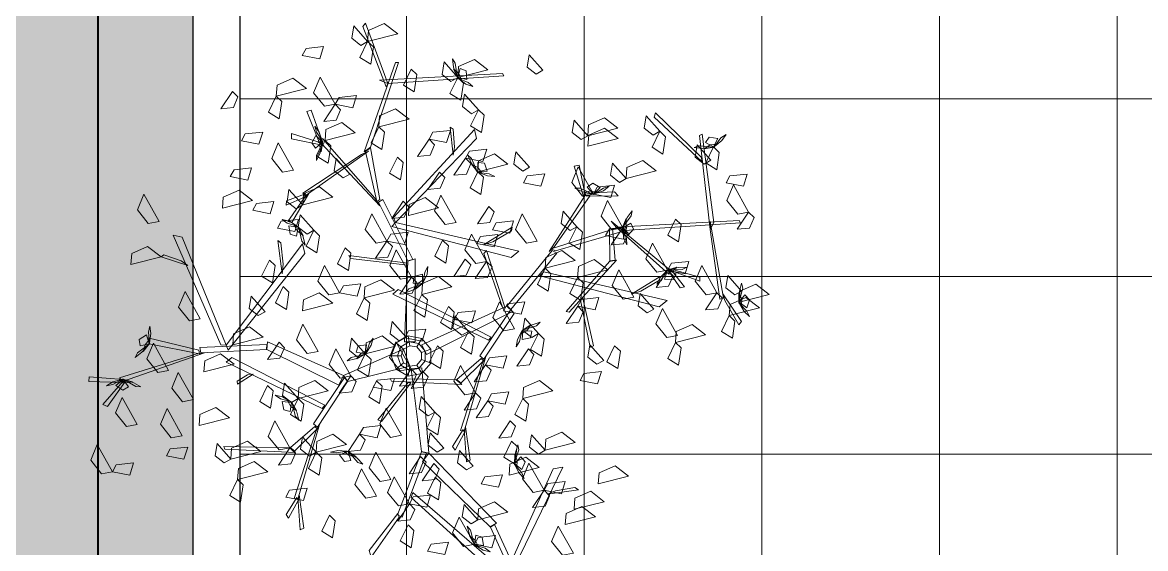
# Model space of a CAD drawing. Header units: inches. Extents: x 20.7 to 35, y 8 to 22.
# Drawn here: x 25.46 to 27.83, y 9.647 to 10.758 of the extents above; entities that cross this region are included whole.
import ezdxf

# ---------------------------------------------------------------- set-up
doc = ezdxf.new("R2010")
doc.units = ezdxf.units.IN
doc.header["$MEASUREMENT"] = 0
doc.layers.add('6', color=251, linetype='Continuous')
doc.layers.add('HATCH A1 1 50', color=9, linetype='Continuous', lineweight=0)
doc.layers.add('WALL 1 50', color=250, linetype='Continuous', lineweight=40)
doc.layers.add('TREE 1AB 1 50', color=9, linetype='Continuous', lineweight=5, transparency=0.6)

msp = doc.modelspace()

# ---------------------------------------------------------------- hatches: boundary and pattern name
at = {"layer": 'HATCH A1 1 50'}
h = msp.add_hatch(dxfattribs=at)
h.set_pattern_fill('ANSI37', color=256, scale=3, angle=45, style=0)
h.set_pattern_definition([(90, (-176.9799, -4.40344), (-0.375, 6e-17), []), (180, (-176.9799, -4.40344), (-6e-17, -0.375), [])])
h.paths.add_polyline_path([(29.4196, 12.7596), (28.7196, 12.7596), (26.6196, 12.7596), (25.9196, 12.7596), (25.9196, 8.8726), (29.7196, 8.8726), (30.0196, 8.8726), (34.5696, 8.8726), (34.5696, 10.7596), (33.1068, 10.7596), (33.1068, 10.7096), (31.6038, 10.7096), (31.6038, 10.7596), (29.7196, 10.7596), (29.4196, 10.7596)])
at = {"layer": 'TREE 1AB 1 50'}
h = msp.add_hatch(dxfattribs=at)
h.set_pattern_fill('AR-SAND', color=256, scale=0.06, angle=45, style=0)
h.set_pattern_definition([(82.5, (-176.97992, -4.40344), (-0.08442079, 0.079075627), [0, -0.0912, 0, -0.102, 0, -0.0975]), (52.5, (-176.97992, -4.40344), (-0.04464825, 0.19481878), [0, -0.0492, 0, -0.0822, 0, -0.0315]), (12.5, (-177.0321, -4.45562), (0.131881756, 0.132361943), [0, -0.03, 0, -0.108, 0, -0.141]), (2.5, (-177.0321, -4.45562), (0.09030253, 0.16477577), [0, -0.015, 0, -0.0708, 0, -0.081])])
h.paths.add_polyline_path([(26.5196, 13.0596), (25.6196, 13.0596), (25.6196, 8.8726), (25.6196, 8.8226), (25.8196, 8.8226), (25.8196, 12.8596), (26.5196, 12.8596)])
h.paths.add_polyline_path([(29.7196, 13.0596), (28.8196, 13.0577), (28.8196, 12.8596), (29.5196, 12.8596), (29.5196, 11.0096), (29.7196, 11.0096)])
at = {"layer": 'WALL 1 50'}
h = msp.add_hatch(color=256, dxfattribs=at)
h.dxf.hatch_style = 1
h.paths.add_polyline_path([(25.4196, 21.9096), (20.7696, 21.9096), (20.7696, 19.5378), (21.0696, 19.5378), (21.0696, 21.6096), (24.8349, 21.6096), (24.8349, 20.2596), (24.9849, 20.2596), (24.9849, 21.6096), (25.4196, 21.6096)])
h.paths.add_polyline_path([(28.5696, 21.9096), (26.7696, 21.9096), (26.7696, 21.6096), (27.5946, 21.6096), (27.5946, 18.7589), (27.4559, 18.7589), (27.4559, 18.6089), (27.8833, 18.6089), (27.8833, 18.7589), (27.7446, 18.7589), (27.7446, 21.6096), (28.5696, 21.6096)])
h.paths.add_polyline_path([(34.8696, 21.9096), (29.9196, 21.9096), (29.9196, 21.6096), (30.9696, 21.6096), (30.9696, 19.0596), (31.1196, 19.0596), (31.1196, 19.2096), (31.1196, 21.6096), (34.5696, 21.6096), (34.5696, 19.9437), (34.8696, 19.9437)])
h.paths.add_polyline_path([(29.7796, 18.7589), (29.7796, 19.0596), (29.9196, 19.0596), (29.9196, 19.2096), (29.6296, 19.2096), (29.6296, 18.7589), (29.0683, 18.7589), (29.0683, 18.6089), (29.6296, 18.6089), (29.6296, 18.2768), (29.7796, 18.2768)])
h.paths.add_polyline_path([(31.7196, 18.0096), (30.9696, 18.0096), (30.9696, 15.0096), (34.5696, 15.0096), (34.5696, 14.2937), (34.8696, 14.2937), (34.8696, 17.0601), (34.5696, 17.0601), (34.5696, 15.1596), (32.7696, 15.1596), (32.7696, 16.2096), (33.3696, 16.2096), (33.3696, 16.3596), (32.7696, 16.3596), (32.7696, 17.8596), (33.5196, 17.8596), (33.5196, 18.0096), (32.6196, 18.0096), (32.6196, 15.1609), (31.1196, 15.1609), (31.1196, 17.8596), (31.7196, 17.8596)])
h.paths.add_polyline_path([(34.8696, 18.4037), (34.5696, 18.4037), (34.5696, 17.7682), (34.8696, 17.7682)])
h.paths.add_polyline_path([(21.0696, 18.2978), (20.7696, 18.2978), (20.7696, 17.1502), (21.0696, 17.1502)])
h.paths.add_polyline_path([(21.0696, 16.5502), (20.7696, 16.5502), (20.7696, 15.9096), (20.7696, 15.4596), (21.0696, 15.4596), (21.0696, 15.759), (23.2011, 15.759), (23.2011, 15.609), (23.3511, 15.609), (23.3511, 15.759), (24.3696, 15.759), (24.3696, 15.9842), (24.3696, 18.0093), (24.2196, 18.0093), (24.2196, 17.4142), (22.2696, 17.4142), (22.2696, 18.0096), (22.1196, 18.0096), (22.1196, 17.2642), (24.2196, 17.2642), (24.2196, 15.909), (21.0696, 15.909)])
h.paths.add_polyline_path([(21.0696, 14.5596), (24.2196, 14.5596), (24.2196, 14.2662), (24.3696, 14.2662), (24.3696, 14.7096), (21.0696, 14.7096), (21.0696, 14.8596), (20.7696, 14.8596), (20.7696, 13.7859), (21.0696, 13.7859)])
h.paths.add_polyline_path([(21.0696, 12.2249), (20.7696, 12.2249), (20.7696, 8.5726), (22.4685, 8.5726), (22.4685, 8.8726), (21.0696, 8.8726)])
h.paths.add_polyline_path([(25.6196, 13.0596), (26.8128, 13.0596), (26.8128, 13.3596), (25.3196, 13.3596), (25.3196, 8.8726), (23.9208, 8.8726), (23.9208, 8.5726), (25.6196, 8.5726)])
h.paths.add_polyline_path([(30.0196, 13.3596), (28.5264, 13.357), (28.5264, 13.057), (29.7196, 13.0596), (29.7196, 10.7596), (31.5431, 10.7596), (31.5431, 11.0596), (30.0196, 11.0596)])
h.paths.add_polyline_path([(34.8696, 13.3537), (34.5696, 13.3537), (34.5696, 11.0596), (33.0461, 11.0596), (33.0461, 10.7596), (34.8696, 10.7596)])
h.paths.add_polyline_path([(29.7796, 16.1912), (29.6296, 16.1912), (29.6296, 15.6039), (28.8811, 15.6039), (28.8811, 15.4539), (29.7796, 15.4539)])
h.paths.add_polyline_path([(26.4582, 15.6039), (25.7096, 15.6039), (25.7096, 16.1912), (25.5596, 16.1912), (25.5596, 15.4539), (26.4582, 15.4539)])
h.paths.add_polyline_path([(25.7096, 19.2096), (24.2196, 19.2096), (24.2196, 19.0596), (25.5596, 19.0596), (25.5596, 18.2768), (25.7096, 18.2768), (25.7096, 18.6089), (26.271, 18.6089), (26.271, 18.7589), (25.7096, 18.7589)])
h.paths.add_polyline_path([(30.0196, 8.8726), (29.7196, 8.8726), (29.7196, 8.5726), (30.0196, 8.5726)])
h.paths.add_polyline_path([(34.8696, 8.8726), (34.5696, 8.8726), (34.5696, 8.5726), (34.8696, 8.5726)])

# ---------------------------------------------------------------- linework, layer by layer
at = {"layer": '6'}
for p, q in [((25.8196, 12.8596), (25.8196, 8.8226)), ((25.9196, 8.5726), (25.9196, 12.7596))]:
    msp.add_line(p, q, dxfattribs=at)
at = {"layer": 'TREE 1AB 1 50', "linetype": 'Continuous'}
for points in [[(26.1742, 10.7099, 0.1921), (26.1553, 10.7248, 0.1857), (26.1595, 10.7509, 0.185), (26.1884, 10.718, 0.1955)], [(26.2278, 10.6221, 0.2666), (26.1781, 10.7496, 0.3304), (26.1843, 10.7569, 0.334), (26.2309, 10.6295, 0.2703)], [(26.1901, 10.7413, 0.1924), (26.2236, 10.7561, 0.1894), (26.2521, 10.7342, 0.1912), (26.1884, 10.718, 0.1955)], [(26.2005, 10.7065, 0.183), (26.1949, 10.67, 0.1853), (26.172, 10.6842, 0.1699), (26.1884, 10.718, 0.1743)], [(26.0585, 10.7033, 0.2769), (26.0952, 10.7072, 0.2793), (26.0874, 10.6814, 0.2639), (26.0505, 10.6887, 0.2682)], [(26.5443, 10.6493, 0.3303), (26.5253, 10.6642, 0.3239), (26.5295, 10.6902, 0.3231), (26.5585, 10.6574, 0.3336)], [(26.1812, 10.4851, 0.1981), (26.2475, 10.6734, 0.2923), (26.2537, 10.6734, 0.2923), (26.1947, 10.4947, 0.2029)], [(26.3644, 10.6339, 0.1921), (26.3455, 10.6487, 0.1857), (26.3497, 10.6748, 0.185), (26.3786, 10.642, 0.1955)], [(26.37, 10.6637, 0.202), (26.3673, 10.6813, 0.1995), (26.3735, 10.6725, 0.1912), (26.378, 10.6415, 0.1961)], [(26.3803, 10.6652, 0.1924), (26.4138, 10.68, 0.1894), (26.4422, 10.6581, 0.1912), (26.3786, 10.642, 0.1955)], [(26.0971, 10.5812, 0.1415), (26.0742, 10.6099, 0.1384), (26.0881, 10.6429, 0.1403), (26.12, 10.5855, 0.1446)], [(26.2133, 10.6366, 0.2703), (26.473, 10.6504, 0.3141), (26.4758, 10.6456, 0.3127), (26.2309, 10.6295, 0.2703)], [(26.2924, 10.6481, 0.2302), (26.2869, 10.6116, 0.2326), (26.2639, 10.6258, 0.2172), (26.2804, 10.6597, 0.2215)], [(26.3857, 10.6385, 0.2094), (26.3809, 10.6503, 0.2166), (26.37, 10.6606, 0.2066), (26.3786, 10.6407, 0.1961)], [(26.3978, 10.6378, 0.1873), (26.3967, 10.6558, 0.1819), (26.3837, 10.6609, 0.1867), (26.3786, 10.642, 0.1955)], [(25.9973, 10.626, 0.2609), (26.0309, 10.6408, 0.2578), (26.0593, 10.6189, 0.2597), (25.9956, 10.6027, 0.264)], [(26.3907, 10.6304, 0.2042), (26.3851, 10.5939, 0.2066), (26.3622, 10.6081, 0.1912), (26.3786, 10.642, 0.1955)], [(26.3957, 10.6282, 0.2039), (26.4107, 10.623, 0.2), (26.4007, 10.6315, 0.1928), (26.3803, 10.6402, 0.195)], [(25.9148, 10.6009, 0.1885), (25.9052, 10.5788, 0.1821), (25.879, 10.5762, 0.1813), (25.9033, 10.6126, 0.1918)], [(26.0077, 10.5912, 0.2939), (26.0021, 10.5547, 0.2963), (25.9792, 10.5689, 0.2809), (25.9956, 10.6027, 0.2852)], [(26.1281, 10.6001, 0.1533), (26.1648, 10.6041, 0.1556), (26.1569, 10.5783, 0.1402), (26.12, 10.5855, 0.1446)], [(26.408, 10.5656, 0.2893), (26.389, 10.5805, 0.2829), (26.3932, 10.6066, 0.2821), (26.4222, 10.5737, 0.2926)], [(26.0859, 10.5057, 0.167), (26.06, 10.5699, 0.2227), (26.0693, 10.573, 0.2254), (26.0931, 10.5057, 0.167)], [(26.1315, 10.5739, 0.1412), (26.1219, 10.5517, 0.1348), (26.0957, 10.5491, 0.1341), (26.12, 10.5855, 0.1446)], [(26.2138, 10.5611, 0.2688), (26.2473, 10.5758, 0.2657), (26.2758, 10.554, 0.2676), (26.2121, 10.5378, 0.2719)], [(26.4342, 10.5622, 0.2504), (26.4287, 10.5257, 0.2528), (26.4057, 10.5399, 0.2374), (26.4222, 10.5737, 0.2417)], [(26.6388, 10.511, 0.2133), (26.6198, 10.5259, 0.2069), (26.624, 10.5519, 0.2062), (26.653, 10.5191, 0.2167)], [(26.6546, 10.5423, 0.2136), (26.6882, 10.5571, 0.2106), (26.7166, 10.5353, 0.2124), (26.653, 10.5191, 0.2167)], [(26.791, 10.5204, 0.1709), (26.772, 10.5352, 0.1645), (26.7762, 10.5613, 0.1638), (26.8051, 10.5285, 0.1743)], [(26.8936, 10.465, 0.204), (26.7933, 10.558, 0.2678), (26.7957, 10.5673, 0.2714), (26.8933, 10.4729, 0.2077)], [(25.9303, 10.5229, 0.2217), (25.967, 10.5268, 0.2241), (25.9591, 10.501, 0.2087), (25.9222, 10.5083, 0.2131)], [(26.0958, 10.4985, 0.1666), (26.0277, 10.5127, 0.1564), (26.0277, 10.5237, 0.1603), (26.0832, 10.5062, 0.1665)], [(26.0864, 10.5265, 0.1754), (26.0769, 10.5391, 0.1716), (26.0805, 10.5265, 0.1644), (26.0927, 10.5081, 0.1665)], [(26.1003, 10.5324, 0.2136), (26.1339, 10.5472, 0.2106), (26.1623, 10.5253, 0.2124), (26.0986, 10.5091, 0.2167)], [(26.2242, 10.5263, 0.2254), (26.2186, 10.4898, 0.2278), (26.1957, 10.504, 0.2124), (26.2121, 10.5378, 0.2167)], [(26.2475, 10.3361, 0.1082), (26.4185, 10.5135, 0.1703), (26.4143, 10.5321, 0.1769), (26.2434, 10.3463, 0.1118)], [(26.3264, 10.5264, 0.3184), (26.3631, 10.5303, 0.3207), (26.3552, 10.5045, 0.3054), (26.3183, 10.5118, 0.3097)], [(26.3687, 10.4777, 0.1557), (26.3625, 10.5369, 0.191), (26.3687, 10.5329, 0.1886), (26.3718, 10.495, 0.166)], [(26.6551, 10.5205, 0.3306), (26.6887, 10.5353, 0.3275), (26.7171, 10.5135, 0.3294), (26.6535, 10.4973, 0.3336)], [(26.8172, 10.5169, 0.2042), (26.8116, 10.4804, 0.2066), (26.7887, 10.4946, 0.1912), (26.8051, 10.5285, 0.1955)], [(26.0089, 10.4423, 0.2524), (25.986, 10.471, 0.2494), (25.9998, 10.5041, 0.2512), (26.0317, 10.4467, 0.2555)], [(26.0794, 10.5197, 0.1589), (26.0704, 10.5041, 0.1535), (26.0784, 10.4927, 0.1583), (26.0931, 10.5057, 0.167)], [(26.0884, 10.4827, 0.1736), (26.0809, 10.4666, 0.171), (26.0806, 10.4773, 0.1628), (26.0939, 10.5057, 0.1677)], [(26.1107, 10.4976, 0.2593), (26.1051, 10.4611, 0.2617), (26.0822, 10.4753, 0.2463), (26.0986, 10.5091, 0.2507)], [(26.0891, 10.5124, 0.181), (26.0866, 10.4999, 0.1882), (26.0901, 10.4854, 0.1782), (26.0938, 10.5067, 0.1677)], [(26.2144, 10.3709, 0.1204), (26.089, 10.505, 0.1673), (26.0931, 10.5135, 0.1703), (26.204, 10.387, 0.126)], [(26.3298, 10.5001, 0.3063), (26.3203, 10.478, 0.2999), (26.294, 10.4754, 0.2992), (26.3183, 10.5118, 0.3097)], [(26.8987, 10.4592, 0.2412), (26.8798, 10.4741, 0.2348), (26.884, 10.5001, 0.234), (26.9129, 10.4673, 0.2445)], [(26.9114, 10.3213, 0.1355), (26.889, 10.5197, 0.2297), (26.8946, 10.5224, 0.2297), (26.9193, 10.3358, 0.1403)], [(26.9237, 10.5015, 0.2094), (26.9111, 10.4997, 0.2166), (26.8985, 10.4915, 0.2066), (26.9198, 10.4951, 0.1961)], [(26.9273, 10.513, 0.1873), (26.9096, 10.5163, 0.1819), (26.9015, 10.5049, 0.1867), (26.9186, 10.4954, 0.1955)], [(26.9361, 10.5087, 0.2039), (26.9448, 10.5219, 0.2), (26.9341, 10.5143, 0.1928), (26.9208, 10.4966, 0.195)], [(26.1905, 10.4864, 0.1954), (26.0569, 10.3919, 0.2581), (26.0515, 10.3976, 0.262), (26.1757, 10.4796, 0.2029)], [(26.2081, 10.3801, 0.1223), (26.1843, 10.4858, 0.1978), (26.1947, 10.4936, 0.2034), (26.2144, 10.3842, 0.1253)], [(26.4031, 10.4866, 0.1533), (26.4398, 10.4906, 0.1556), (26.4319, 10.4648, 0.1402), (26.395, 10.472, 0.1446)], [(26.4069, 10.4617, 0.2784), (26.3997, 10.4779, 0.2759), (26.408, 10.4711, 0.2676), (26.4206, 10.4425, 0.2725)], [(26.4227, 10.4663, 0.2688), (26.4562, 10.4811, 0.2657), (26.4847, 10.4592, 0.2676), (26.421, 10.443, 0.2719)], [(26.516, 10.4443, 0.2685), (26.497, 10.4592, 0.2621), (26.5012, 10.4852, 0.2614), (26.5301, 10.4524, 0.2719)], [(26.8954, 10.4923, 0.202), (26.8778, 10.4939, 0.1995), (26.8878, 10.4978, 0.1912), (26.9189, 10.4947, 0.1961)], [(26.9307, 10.4839, 0.2042), (26.9251, 10.4474, 0.2066), (26.9022, 10.4616, 0.1912), (26.9186, 10.4954, 0.1955)], [(26.1368, 10.4299, 0.2133), (26.1178, 10.4448, 0.2069), (26.122, 10.4709, 0.2062), (26.151, 10.438, 0.2167)], [(26.2634, 10.4624, 0.3395), (26.2578, 10.4259, 0.3419), (26.2349, 10.4401, 0.3265), (26.2513, 10.474, 0.3308)], [(26.4065, 10.4604, 0.1412), (26.3969, 10.4382, 0.1348), (26.3707, 10.4356, 0.1341), (26.395, 10.472, 0.1446)], [(26.4288, 10.4416, 0.2858), (26.421, 10.4517, 0.293), (26.4078, 10.4587, 0.283), (26.4214, 10.4418, 0.2725)], [(26.4406, 10.4441, 0.2637), (26.4348, 10.4611, 0.2583), (26.4209, 10.4626, 0.2631), (26.421, 10.443, 0.2719)], [(26.6421, 10.3916, 0.1203), (26.6192, 10.4203, 0.1172), (26.6331, 10.4533, 0.1191), (26.665, 10.396, 0.1234)], [(26.6452, 10.3868, 0.1033), (26.6241, 10.4549, 0.1099), (26.635, 10.4568, 0.1138), (26.6463, 10.4003, 0.1063)], [(26.7199, 10.4206, 0.1709), (26.7009, 10.4355, 0.1645), (26.7051, 10.4615, 0.1638), (26.7341, 10.4287, 0.1743)], [(26.7357, 10.4519, 0.2136), (26.7693, 10.4667, 0.2106), (26.7977, 10.4449, 0.2124), (26.7341, 10.4287, 0.2167)], [(25.9066, 10.4474, 0.2005), (25.9433, 10.4514, 0.2029), (25.9354, 10.4256, 0.1875), (25.8985, 10.4328, 0.1918)], [(26.3513, 10.4307, 0.1885), (26.3417, 10.4085, 0.1821), (26.3155, 10.4059, 0.1813), (26.3398, 10.4423, 0.1918)], [(26.4331, 10.4315, 0.2806), (26.4275, 10.395, 0.2829), (26.4046, 10.4092, 0.2675), (26.421, 10.443, 0.2719)], [(26.4412, 10.4343, 0.2802), (26.4569, 10.4332, 0.2764), (26.4451, 10.4388, 0.2692), (26.4231, 10.4418, 0.2713)], [(26.5255, 10.4345, 0.0425), (26.5622, 10.4384, 0.0449), (26.5543, 10.4126, 0.0295), (26.5174, 10.4199, 0.0338)], [(26.9531, 10.4342, 0.1533), (26.9898, 10.4382, 0.1556), (26.9819, 10.4124, 0.1402), (26.945, 10.4197, 0.1446)], [(26.0373, 10.3649, 0.3303), (26.0183, 10.3798, 0.3239), (26.0225, 10.4059, 0.3231), (26.0515, 10.373, 0.3336)], [(26.0531, 10.3963, 0.3306), (26.0867, 10.4111, 0.3275), (26.1151, 10.3892, 0.3294), (26.0515, 10.373, 0.3336)], [(26.6421, 10.4007, 0.1299), (26.626, 10.4082, 0.1274), (26.6367, 10.4085, 0.1191), (26.665, 10.3952, 0.124)], [(26.6791, 10.4097, 0.1152), (26.6635, 10.4187, 0.1098), (26.652, 10.4107, 0.1146), (26.665, 10.396, 0.1234)], [(26.6731, 10.4106, 0.132), (26.7098, 10.4145, 0.1344), (26.7019, 10.3887, 0.119), (26.665, 10.396, 0.1234)], [(26.6859, 10.4027, 0.1317), (26.6985, 10.4123, 0.1279), (26.6859, 10.4086, 0.1207), (26.6674, 10.3964, 0.1228)], [(26.9695, 10.3536, 0.1415), (26.9466, 10.3822, 0.1384), (26.9605, 10.4153, 0.1403), (26.9924, 10.3579, 0.1446)], [(25.7255, 10.3336, 0.2926), (25.7026, 10.3623, 0.2895), (25.7164, 10.3954, 0.2914), (25.7484, 10.338, 0.2957)], [(25.8836, 10.3892, 0.2397), (25.9171, 10.404, 0.2366), (25.9455, 10.3821, 0.2385), (25.8819, 10.3659, 0.2428)], [(26.0554, 10.3891, 0.2579), (26.0166, 10.3725, 0.3199), (26.0174, 10.3819, 0.3229), (26.0572, 10.3961, 0.2579)], [(26.0643, 10.397, 0.2565), (26.0287, 10.3359, 0.2485), (26.0203, 10.3381, 0.2537), (26.0539, 10.3867, 0.2574)], [(26.2734, 10.2546, 0.0797), (26.2112, 10.3785, 0.1231), (26.2206, 10.3845, 0.1252), (26.2838, 10.258, 0.0809)], [(26.2763, 10.3741, 0.2609), (26.3099, 10.3889, 0.2578), (26.3383, 10.3671, 0.2597), (26.2746, 10.3509, 0.264)], [(26.3522, 10.3316, 0.3066), (26.3293, 10.3602, 0.3035), (26.3432, 10.3933, 0.3054), (26.3751, 10.3359, 0.3097)], [(26.5715, 10.2745, 0.0311), (26.6481, 10.3945, 0.1057), (26.6583, 10.3927, 0.1077), (26.5828, 10.2853, 0.039)], [(26.6718, 10.4, 0.1373), (26.6593, 10.4025, 0.1445), (26.6447, 10.399, 0.1345), (26.6661, 10.3953, 0.124)], [(26.6472, 10.3975, 0.1061), (26.7095, 10.4003, 0.1638), (26.7172, 10.3922, 0.1642), (26.6504, 10.3918, 0.1045)], [(26.7039, 10.3205, 0.1415), (26.681, 10.3492, 0.1384), (26.6948, 10.3822, 0.1403), (26.7268, 10.3249, 0.1446)], [(25.954, 10.3763, 0.2217), (25.9907, 10.3803, 0.2241), (25.9828, 10.3545, 0.2087), (25.9459, 10.3617, 0.2131)], [(26.2752, 10.369, 0.1885), (26.2657, 10.3468, 0.1821), (26.2394, 10.3442, 0.1813), (26.2637, 10.3806, 0.1918)], [(26.4558, 10.3582, 0.0811), (26.4462, 10.3361, 0.0747), (26.42, 10.3334, 0.074), (26.4443, 10.3698, 0.0845)], [(26.6156, 10.3189, 0.3303), (26.5966, 10.3338, 0.3239), (26.6008, 10.3599, 0.3231), (26.6298, 10.327, 0.3336)], [(26.7361, 10.3463, 0.1511), (26.7467, 10.3606, 0.1486), (26.7449, 10.35, 0.1403), (26.726, 10.325, 0.1452)], [(27.0039, 10.3463, 0.1412), (26.9943, 10.3241, 0.1348), (26.9681, 10.3215, 0.1341), (26.9924, 10.3579, 0.1446)], [(26.0061, 10.3385, 0.2005), (26.0428, 10.3424, 0.2029), (26.035, 10.3166, 0.1875), (25.9981, 10.3239, 0.1918)], [(26.0235, 10.3385, 0.2153), (26.0081, 10.3423, 0.2115), (26.0189, 10.3348, 0.2043), (26.0399, 10.3279, 0.2064)], [(26.0607, 10.3115, 0.2133), (26.0418, 10.3263, 0.2069), (26.046, 10.3524, 0.2062), (26.0749, 10.3196, 0.2167)], [(26.2062, 10.2924, 0.1415), (26.1834, 10.3211, 0.1384), (26.1972, 10.3542, 0.1403), (26.2291, 10.2968, 0.1446)], [(26.2393, 10.3274, 0.1056), (26.4913, 10.2622, 0.1513), (26.5079, 10.2752, 0.1562), (26.2475, 10.3361, 0.1082)], [(26.4598, 10.3351, 0.2084), (26.4965, 10.3391, 0.2108), (26.4887, 10.3132, 0.1954), (26.4518, 10.3205, 0.1997)], [(26.5236, 10.2924, 0.1627), (26.5008, 10.3211, 0.1597), (26.5146, 10.3542, 0.1615), (26.5465, 10.2968, 0.1658)], [(26.7027, 10.3389, 0.0866), (26.8281, 10.2337, 0.1493), (26.824, 10.2271, 0.1533), (26.7131, 10.3263, 0.0942)], [(26.7131, 10.3263, 0.0942), (26.9728, 10.3401, 0.138), (26.9756, 10.3352, 0.1366), (26.7307, 10.3191, 0.0941)], [(26.7293, 10.3174, 0.1585), (26.7343, 10.3291, 0.1657), (26.7339, 10.3441, 0.1557), (26.7259, 10.324, 0.1452)], [(26.7373, 10.3083, 0.1364), (26.7493, 10.3217, 0.131), (26.7438, 10.3346, 0.1358), (26.7268, 10.3249, 0.1446)], [(26.8502, 10.3317, 0.2254), (26.8447, 10.2952, 0.2278), (26.8217, 10.3094, 0.2124), (26.8382, 10.3432, 0.2167)], [(26.9117, 10.3377, 0.128), (26.9392, 10.1763, 0.1907), (26.9317, 10.174, 0.1946), (26.9114, 10.3213, 0.1355)], [(26.0223, 10.3287, 0.1988), (26.025, 10.3109, 0.1934), (26.0384, 10.307, 0.1982), (26.0418, 10.3263, 0.2069)], [(26.0344, 10.3291, 0.2209), (26.0402, 10.3178, 0.2281), (26.0521, 10.3086, 0.2181), (26.0416, 10.3276, 0.2076)], [(26.0524, 10.3054, 0.2135), (26.0566, 10.2882, 0.2109), (26.0496, 10.2964, 0.2027), (26.0423, 10.3268, 0.2076)], [(26.087, 10.308, 0.2254), (26.0814, 10.2715, 0.2278), (26.0585, 10.2857, 0.2124), (26.0749, 10.3196, 0.2167)], [(26.2372, 10.3114, 0.2169), (26.2739, 10.3154, 0.2193), (26.266, 10.2895, 0.2039), (26.2291, 10.2968, 0.2082)], [(26.4167, 10.2494, 0.2636), (26.3938, 10.2781, 0.2605), (26.4077, 10.3112, 0.2624), (26.4396, 10.2538, 0.2666)], [(26.4268, 10.3064, 0.1745), (26.4635, 10.3104, 0.1768), (26.4556, 10.2846, 0.1615), (26.4187, 10.2918, 0.1658)], [(26.4329, 10.2886, 0.14), (26.4933, 10.3258, 0.1697), (26.4918, 10.3181, 0.1677), (26.4528, 10.2951, 0.1487)], [(26.5759, 10.2802, 0.0354), (26.7148, 10.3244, 0.0932), (26.7303, 10.3183, 0.0947), (26.5846, 10.2764, 0.0361)], [(26.6418, 10.3155, 0.3423), (26.6363, 10.279, 0.3447), (26.6133, 10.2932, 0.3293), (26.6298, 10.327, 0.3336)], [(26.6987, 10.3227, 0.0932), (26.7354, 10.3267, 0.0955), (26.7275, 10.3009, 0.0801), (26.6906, 10.3081, 0.0845)], [(26.7054, 10.3234, 0.0897), (26.7108, 10.2562, 0.1764), (26.6996, 10.2546, 0.1827), (26.6987, 10.3227, 0.0932)], [(26.7382, 10.3132, 0.1412), (26.7287, 10.2911, 0.1348), (26.7024, 10.2885, 0.1341), (26.7268, 10.3249, 0.1446)], [(26.729, 10.303, 0.1529), (26.7358, 10.2887, 0.1491), (26.7348, 10.3018, 0.1419), (26.7267, 10.3224, 0.144)], [(25.8898, 10.077, 0.2595), (25.7967, 10.3051, 0.3216), (25.7779, 10.3089, 0.3282), (25.8788, 10.0774, 0.2631)], [(25.8944, 10.066, 0.2569), (26.0559, 10.2701, 0.3027), (26.0508, 10.2905, 0.3075), (25.8898, 10.077, 0.2595)], [(26.0081, 10.2274, 0.2913), (25.9986, 10.2977, 0.321), (26.005, 10.2932, 0.319), (26.0103, 10.2482, 0.3)], [(26.2406, 10.2852, 0.1412), (26.2311, 10.263, 0.1348), (26.2048, 10.2604, 0.1341), (26.2291, 10.2968, 0.1446)], [(26.3589, 10.2867, 0.3423), (26.3533, 10.2503, 0.3447), (26.3304, 10.2645, 0.3293), (26.3468, 10.2983, 0.3336)], [(26.7986, 10.2307, 0.1415), (26.7758, 10.2594, 0.1384), (26.7896, 10.2924, 0.1403), (26.8215, 10.2351, 0.1446)], [(25.6906, 10.2705, 0.3435), (25.7242, 10.2853, 0.3404), (25.7526, 10.2634, 0.3423), (25.6889, 10.2472, 0.3466)], [(25.8093, 10.2451, 0.307), (25.7526, 10.2634, 0.3423), (25.7587, 10.2675, 0.3399), (25.7947, 10.255, 0.3173)], [(26.1533, 10.2711, 0.3423), (26.1478, 10.2346, 0.3447), (26.1248, 10.2488, 0.3293), (26.1413, 10.2826, 0.3336)], [(26.2734, 10.2458, 0.0753), (26.1522, 10.2598, 0.0823), (26.1491, 10.2663, 0.0856), (26.2734, 10.2502, 0.0775)], [(26.258, 10.2164, 0.2179), (26.2351, 10.245, 0.2148), (26.249, 10.2781, 0.2167), (26.2809, 10.2207, 0.2209)], [(26.4737, 10.1551, -0.0016), (26.4339, 10.2707, 0.004), (26.4394, 10.2769, 0.0067), (26.4783, 10.1574, 0.0001)], [(26.4828, 10.1596, 0.0019), (26.5776, 10.2766, 0.0339), (26.5877, 10.2712, 0.0354), (26.4908, 10.1521, 0.0028)], [(26.5648, 10.2623, 0.1924), (26.5984, 10.2771, 0.1894), (26.6268, 10.2553, 0.1912), (26.5632, 10.2391, 0.1955)], [(25.9933, 10.2451, 0.2727), (25.9878, 10.2086, 0.275), (25.9648, 10.2228, 0.2596), (25.9813, 10.2566, 0.264)], [(26.1065, 10.1833, 0.1627), (26.0836, 10.212, 0.1597), (26.0974, 10.245, 0.1615), (26.1294, 10.1877, 0.1658)], [(26.2662, 10.0839, -0.0057), (26.2734, 10.2539, 0.0793), (26.289, 10.259, 0.0819), (26.289, 10.0839, -0.0057)], [(26.3138, 10.2271, 0.3389), (26.3155, 10.2428, 0.3351), (26.3095, 10.2312, 0.3279), (26.3056, 10.2094, 0.33)], [(26.4061, 10.2467, -0.0077), (26.3965, 10.2246, -0.0141), (26.3703, 10.222, -0.0149), (26.3946, 10.2584, -0.0044)], [(26.4511, 10.2421, 0.276), (26.4416, 10.22, 0.2696), (26.4153, 10.2174, 0.2689), (26.4396, 10.2538, 0.2794)], [(26.714, 10.2561, 0.1766), (26.6135, 10.1465, 0.2919), (26.6075, 10.1482, 0.2919), (26.6992, 10.2533, 0.1824)], [(26.6332, 10.243, 0.2508), (26.6667, 10.2578, 0.2478), (26.6951, 10.236, 0.2496), (26.6315, 10.2198, 0.2539)], [(26.8173, 10.2284, 0.1585), (26.8296, 10.2318, 0.1657), (26.841, 10.2415, 0.1557), (26.8203, 10.2352, 0.1452)], [(26.8442, 10.2411, 0.1511), (26.8619, 10.2417, 0.1486), (26.8525, 10.2365, 0.1403), (26.8212, 10.2357, 0.1452)], [(26.8213, 10.2396, 0.1478), (26.8894, 10.2206, 0.1398), (26.8894, 10.212, 0.1449), (26.8339, 10.2321, 0.1487)], [(26.8296, 10.2497, 0.132), (26.8663, 10.2536, 0.1344), (26.8584, 10.2278, 0.119), (26.8215, 10.2351, 0.1234)], [(26.9028, 10.1833, 0.1627), (26.8799, 10.212, 0.1597), (26.8938, 10.245, 0.1615), (26.9257, 10.1877, 0.1658)], [(26.2924, 10.2091, 0.0733), (26.2828, 10.1869, 0.0669), (26.2566, 10.1843, 0.0662), (26.2809, 10.2207, 0.0767)], [(26.304, 10.2269, 0.3224), (26.2867, 10.2218, 0.317), (26.2846, 10.208, 0.3218), (26.3042, 10.2073, 0.3306)], [(26.3042, 10.2073, 0.3306), (26.3378, 10.2221, 0.3275), (26.3662, 10.2002, 0.3294), (26.3026, 10.1841, 0.3336)], [(26.5752, 10.2276, 0.2042), (26.5697, 10.1911, 0.2066), (26.5467, 10.2053, 0.1912), (26.5632, 10.2391, 0.1955)], [(26.5518, 10.2231, 0.0229), (26.8038, 10.158, 0.0687), (26.8205, 10.1709, 0.0735), (26.5601, 10.2319, 0.0256)], [(26.6436, 10.2083, 0.2626), (26.638, 10.1718, 0.265), (26.6151, 10.186, 0.2496), (26.6315, 10.2198, 0.2539)], [(26.7276, 10.174, 0.2179), (26.7047, 10.2026, 0.2148), (26.7185, 10.2357, 0.2167), (26.7504, 10.1783, 0.2209)], [(26.7455, 10.1844, 0.0574), (26.8059, 10.2216, 0.087), (26.8044, 10.2139, 0.085), (26.7653, 10.1909, 0.066)], [(26.833, 10.2234, 0.1412), (26.8235, 10.2013, 0.1348), (26.7972, 10.1987, 0.1341), (26.8215, 10.2351, 0.1446)], [(26.8059, 10.2197, 0.1529), (26.7989, 10.2055, 0.1491), (26.8085, 10.2144, 0.1419), (26.8196, 10.2336, 0.144)], [(26.8152, 10.2165, 0.1364), (26.8331, 10.2155, 0.131), (26.8398, 10.2278, 0.1358), (26.8215, 10.2351, 0.1446)], [(26.8312, 10.2329, 0.1491), (26.8571, 10.1997, 0.2112), (26.8478, 10.1981, 0.2142), (26.824, 10.2329, 0.1491)], [(26.9634, 10.183, 0.2505), (26.9444, 10.1979, 0.2441), (26.9486, 10.2239, 0.2434), (26.9776, 10.1911, 0.2539)], [(26.0225, 10.1889, 0.2838), (26.0169, 10.1524, 0.2862), (25.994, 10.1666, 0.2708), (26.0104, 10.2005, 0.2751)], [(26.1374, 10.2023, 0.0642), (26.1741, 10.2062, 0.0665), (26.1663, 10.1804, 0.0511), (26.1294, 10.1877, 0.0555)], [(26.1829, 10.2, 0.2721), (26.2165, 10.2148, 0.269), (26.2449, 10.1929, 0.2708), (26.1813, 10.1768, 0.2751)], [(26.4494, 10.0941, 0.0393), (26.253, 10.1942, 0.1223), (26.2413, 10.1844, 0.131), (26.4438, 10.0871, 0.0441)], [(26.285, 10.194, 0.3371), (26.2685, 10.1874, 0.3346), (26.2756, 10.1955, 0.3263), (26.3048, 10.2068, 0.3312)], [(26.306, 10.215, 0.3445), (26.2955, 10.2077, 0.3517), (26.2881, 10.1947, 0.3417), (26.3054, 10.2076, 0.3312)], [(26.9733, 10.1908, 0.2604), (26.9778, 10.208, 0.2579), (26.9801, 10.1975, 0.2496), (26.9719, 10.1673, 0.2546)], [(26.9743, 10.1907, 0.2508), (27.0078, 10.2054, 0.2478), (27.0362, 10.1836, 0.2496), (26.9726, 10.1674, 0.2539)], [(25.8122, 10.1283, 0.3066), (25.7893, 10.1569, 0.3035), (25.8031, 10.19, 0.3054), (25.8351, 10.1326, 0.3097)], [(25.9577, 10.1394, 0.2606), (25.9388, 10.1543, 0.2542), (25.943, 10.1803, 0.2535), (25.9719, 10.1475, 0.264)], [(26.0529, 10.1725, 0.1924), (26.0865, 10.1873, 0.1894), (26.1149, 10.1655, 0.1912), (26.0512, 10.1493, 0.1955)], [(26.1933, 10.1652, 0.2414), (26.1878, 10.1287, 0.2438), (26.1648, 10.1429, 0.2284), (26.1813, 10.1768, 0.2327)], [(26.3146, 10.1725, 0.3423), (26.3091, 10.1361, 0.3447), (26.2861, 10.1503, 0.3293), (26.3026, 10.1841, 0.3336)], [(26.4758, 10.1068, -0.0287), (26.453, 10.1355, -0.0317), (26.4668, 10.1686, -0.0299), (26.4987, 10.1112, -0.0256)], [(26.4835, 10.1642, 0.132), (26.5202, 10.1682, 0.1344), (26.5123, 10.1424, 0.119), (26.4754, 10.1496, 0.1234)], [(26.64, 10.1736, 0.1745), (26.6767, 10.1776, 0.1768), (26.6689, 10.1517, 0.1615), (26.632, 10.159, 0.1658)], [(26.6424, 10.1759, 0.2605), (26.6653, 10.0755, 0.3385), (26.6579, 10.0723, 0.343), (26.638, 10.1718, 0.265)], [(26.7782, 10.145, 0.2505), (26.7592, 10.1598, 0.2441), (26.7634, 10.1859, 0.2434), (26.7924, 10.1531, 0.2539)], [(26.9371, 10.176, 0.1412), (26.9276, 10.1539, 0.1348), (26.9014, 10.1513, 0.1341), (26.9257, 10.1877, 0.1446)], [(26.9378, 10.1853, 0.1891), (26.9775, 10.1267, 0.1811), (26.9719, 10.1201, 0.1863), (26.9426, 10.1713, 0.19)], [(26.9533, 10.1626, 0.1924), (26.9869, 10.1774, 0.1894), (27.0153, 10.1555, 0.1912), (26.9517, 10.1393, 0.1955)], [(26.9778, 10.1615, 0.2679), (26.9781, 10.1742, 0.275), (26.9721, 10.1879, 0.265), (26.9721, 10.1663, 0.2545)], [(26.9886, 10.156, 0.2457), (26.9947, 10.1729, 0.2404), (26.9848, 10.1828, 0.2451), (26.9726, 10.1674, 0.2539)], [(26.3027, 10.0777, -0.0673), (26.482, 10.1593, 0.0016), (26.4943, 10.148, 0.0037), (26.3129, 10.0573, -0.0673)], [(26.3709, 10.1467, 0.0552), (26.3654, 10.1102, 0.0576), (26.3424, 10.1244, 0.0422), (26.3589, 10.1582, 0.0465)], [(26.3794, 10.1455, 0.1745), (26.4161, 10.1495, 0.1768), (26.4082, 10.1237, 0.1615), (26.3713, 10.1309, 0.1658)], [(26.4974, 10.1437, 0.0012), (26.4336, 10.0475, 0.0592), (26.4256, 10.0541, 0.0619), (26.4908, 10.1521, 0.0028)], [(26.6434, 10.1473, 0.2049), (26.6339, 10.1252, 0.1985), (26.6076, 10.1226, 0.1977), (26.632, 10.159, 0.2082)], [(26.8196, 10.0929, 0.2763), (26.7967, 10.1216, 0.2732), (26.8105, 10.1546, 0.2751), (26.8425, 10.0973, 0.2794)], [(26.9829, 10.148, 0.2623), (26.9945, 10.1373, 0.2585), (26.9887, 10.149, 0.2512), (26.9735, 10.1651, 0.2534)], [(26.0611, 10.0592, 0.21), (26.0382, 10.0879, 0.2069), (26.052, 10.121, 0.2088), (26.0839, 10.0636, 0.2131)], [(26.2547, 10.0862, 0.3303), (26.2358, 10.1011, 0.3239), (26.24, 10.1271, 0.3231), (26.2689, 10.0943, 0.3336)], [(26.3871, 10.0978, 0.0432), (26.3681, 10.1126, 0.0368), (26.3723, 10.1387, 0.036), (26.4013, 10.1059, 0.0465)], [(26.5358, 10.1201, 0.171), (26.5527, 10.1256, 0.1685), (26.545, 10.118, 0.1602), (26.5152, 10.1086, 0.1652)], [(26.5347, 10.0932, 0.1709), (26.5157, 10.1081, 0.1645), (26.5199, 10.1341, 0.1638), (26.5489, 10.1013, 0.1743)], [(26.9637, 10.1278, 0.2042), (26.9582, 10.0913, 0.2066), (26.9352, 10.1055, 0.1912), (26.9517, 10.1393, 0.1955)], [(25.7218, 10.0986, 0.341), (25.7065, 10.0891, 0.3356), (25.7082, 10.0752, 0.3404), (25.7273, 10.0798, 0.3492)], [(25.7312, 10.1014, 0.3575), (25.7286, 10.117, 0.3537), (25.7259, 10.1042, 0.3465), (25.728, 10.0821, 0.3486)], [(25.9057, 10.1008, 0.1924), (25.9393, 10.1156, 0.1894), (25.9677, 10.0938, 0.1912), (25.9041, 10.0776, 0.1955)], [(26.2748, 10.1071, 0.0043), (26.3115, 10.111, 0.0067), (26.3037, 10.0852, -0.0087), (26.2668, 10.0925, -0.0044)], [(26.4133, 10.0943, 0.0552), (26.4078, 10.0578, 0.0576), (26.3848, 10.0721, 0.0422), (26.4013, 10.1059, 0.0465)], [(26.5049, 10.089, 0.1729), (26.5021, 10.0734, 0.1691), (26.5089, 10.0846, 0.1618), (26.5142, 10.1061, 0.164)], [(26.5135, 10.1005, 0.1785), (26.5243, 10.1071, 0.1856), (26.5327, 10.1196, 0.1757), (26.5145, 10.1078, 0.1652)], [(26.5147, 10.0885, 0.1564), (26.5322, 10.0924, 0.151), (26.5352, 10.1061, 0.1558), (26.5157, 10.1081, 0.1645)], [(26.5609, 10.0898, 0.3018), (26.5553, 10.0533, 0.3041), (26.5324, 10.0675, 0.2888), (26.5489, 10.1013, 0.2931)], [(26.8398, 10.1058, 0.2561), (26.8734, 10.1206, 0.253), (26.9018, 10.0988, 0.2549), (26.8382, 10.0826, 0.2591)], [(25.7122, 10.0618, 0.3557), (25.6981, 10.0511, 0.3532), (25.7028, 10.0607, 0.3449), (25.7279, 10.0795, 0.3498)], [(25.7269, 10.0876, 0.3631), (25.7188, 10.0778, 0.3703), (25.715, 10.0633, 0.3603), (25.7283, 10.0804, 0.3498)], [(25.7454, 10.0191, 0.3066), (25.7226, 10.0478, 0.3035), (25.7364, 10.0809, 0.3054), (25.7683, 10.0235, 0.3097)], [(25.8336, 10.0588, 0.2736), (25.7273, 10.0798, 0.3492), (25.7244, 10.0924, 0.3547), (25.8323, 10.0662, 0.2766)], [(25.9747, 10.0678, 0.231), (25.8363, 10.061, 0.2744), (25.8346, 10.072, 0.2765), (25.9758, 10.0786, 0.2322)], [(26.1279, 9.9921, 0.1457), (25.9754, 10.0675, 0.2307), (25.977, 10.0838, 0.2332), (26.1372, 10.013, 0.1457)], [(26.013, 10.0713, 0.2049), (26.0035, 10.0491, 0.1985), (25.9772, 10.0465, 0.1977), (26.0015, 10.0829, 0.2082)], [(26.1695, 10.0504, 0.0432), (26.1505, 10.0653, 0.0368), (26.1547, 10.0913, 0.036), (26.1836, 10.0585, 0.0465)], [(26.1861, 10.0779, 0.0384), (26.1683, 10.0753, 0.033), (26.1643, 10.0619, 0.0378), (26.1836, 10.0585, 0.0465)], [(26.1853, 10.0817, 0.0435), (26.2189, 10.0965, 0.0404), (26.2473, 10.0747, 0.0423), (26.1836, 10.0585, 0.0465)], [(26.1959, 10.0767, 0.0549), (26.1998, 10.092, 0.0511), (26.1922, 10.0813, 0.0439), (26.1853, 10.0603, 0.046)], [(26.2573, 10.0224, -0.0287), (26.2345, 10.051, -0.0318), (26.2483, 10.0841, -0.0299), (26.2802, 10.0267, -0.0256)], [(26.2583, 10.0734, -0.1546), (26.2485, 10.0816, -0.2152), (26.2384, 10.054, -0.2152), (26.2512, 10.054, -0.1546)], [(26.2762, 10.0837, -0.1546), (26.274, 10.0963, -0.2152), (26.2485, 10.0816, -0.2152), (26.2583, 10.0734, -0.1546)], [(26.2645, 10.0682, 0.0273), (26.2583, 10.0734, -0.1546), (26.2512, 10.054, -0.1546), (26.2593, 10.054, 0.0273)], [(26.2776, 10.0758, 0.0273), (26.2762, 10.0837, -0.1546), (26.2583, 10.0734, -0.1546), (26.2645, 10.0682, 0.0273)], [(26.2966, 10.0801, -0.1546), (26.303, 10.0912, -0.2152), (26.274, 10.0963, -0.2152), (26.2762, 10.0837, -0.1546)], [(26.2925, 10.0731, 0.0273), (26.2966, 10.0801, -0.1546), (26.2762, 10.0837, -0.1546), (26.2776, 10.0758, 0.0273)], [(26.3022, 10.0615, 0.0273), (26.3098, 10.0643, -0.1546), (26.2966, 10.0801, -0.1546), (26.2925, 10.0731, 0.0273)], [(26.3098, 10.0643, -0.1546), (26.3219, 10.0687, -0.2152), (26.303, 10.0912, -0.2152), (26.2966, 10.0801, -0.1546)], [(26.3477, 10.064, 0.3423), (26.3421, 10.0275, 0.3447), (26.3192, 10.0417, 0.3293), (26.3357, 10.0756, 0.3336)], [(26.6725, 10.0364, 0.2685), (26.6535, 10.0513, 0.2621), (26.6577, 10.0774, 0.2614), (26.6867, 10.0445, 0.2719)], [(26.7219, 10.064, 0.3211), (26.7163, 10.0275, 0.3235), (26.6933, 10.0417, 0.3081), (26.7098, 10.0756, 0.3124)], [(26.8502, 10.071, 0.2254), (26.8447, 10.0346, 0.2278), (26.8217, 10.0488, 0.2124), (26.8382, 10.0826, 0.2167)], [(25.8445, 10.0608, 0.2717), (25.6712, 10.0004, 0.3187), (25.6651, 10.0076, 0.3216), (25.8256, 10.0578, 0.2774)], [(25.8446, 10.0441, 0.2688), (25.8782, 10.0589, 0.2657), (25.9066, 10.037, 0.2676), (25.843, 10.0208, 0.2719)], [(26.0983, 9.9505, 0.1811), (25.9018, 10.0505, 0.264), (25.8901, 10.0408, 0.2727), (26.0927, 9.9434, 0.1858)], [(26.1302, 10.0075, 0.0736), (26.1073, 10.0361, 0.0705), (26.1211, 10.0692, 0.0724), (26.1531, 10.0118, 0.0767)], [(26.2776, 10.0322, 0.0273), (26.1468, 10.0002, 0.1425), (26.1372, 10.013, 0.1457), (26.2645, 10.0682, 0.0273)], [(26.1627, 10.048, 0.053), (26.1455, 10.0438, 0.0505), (26.1536, 10.0508, 0.0423), (26.1841, 10.0579, 0.0472)], [(26.1864, 10.0658, 0.0605), (26.1751, 10.0601, 0.0677), (26.1659, 10.0483, 0.0577), (26.1849, 10.0586, 0.0472)], [(26.1957, 10.0469, 0.0552), (26.1901, 10.0105, 0.0576), (26.1672, 10.0247, 0.0422), (26.1836, 10.0585, 0.0465)], [(26.2512, 10.054, -0.1546), (26.2384, 10.054, -0.2152), (26.2485, 10.0263, -0.2152), (26.2583, 10.0345, -0.1546)], [(26.2593, 10.054, 0.0273), (26.2512, 10.054, -0.1546), (26.2583, 10.0345, -0.1546), (26.2645, 10.0397, 0.0273)], [(26.3022, 10.0464, 0.0273), (26.3098, 10.0436, -0.1546), (26.3098, 10.0643, -0.1546), (26.3022, 10.0615, 0.0273)], [(26.3098, 10.0436, -0.1546), (26.3219, 10.0392, -0.2152), (26.3219, 10.0687, -0.2152), (26.3098, 10.0643, -0.1546)], [(26.4379, 10.0528, 0.0556), (26.3923, 9.8955, 0.1183), (26.3846, 9.8966, 0.1223), (26.4305, 10.0382, 0.0631)], [(26.4455, 10.0501, 0.0642), (26.4822, 10.0541, 0.0665), (26.4743, 10.0283, 0.0511), (26.4374, 10.0355, 0.0555)], [(26.5393, 10.0575, 0.1412), (26.5298, 10.0354, 0.1348), (26.5035, 10.0328, 0.1341), (26.5278, 10.0692, 0.1446)], [(26.2583, 10.0345, -0.1546), (26.2485, 10.0263, -0.2152), (26.274, 10.0116, -0.2152), (26.2762, 10.0242, -0.1546)], [(26.2917, 10.0151, -0.0502), (26.2822, 9.9929, -0.0566), (26.2559, 9.9903, -0.0573), (26.2802, 10.0267, -0.0468)], [(26.2645, 10.0397, 0.0273), (26.2583, 10.0345, -0.1546), (26.2762, 10.0242, -0.1546), (26.2776, 10.0322, 0.0273)], [(26.2762, 10.0242, -0.1546), (26.274, 10.0116, -0.2152), (26.303, 10.0167, -0.2152), (26.2966, 10.0278, -0.1546)], [(26.2776, 10.0322, 0.0273), (26.2762, 10.0242, -0.1546), (26.2966, 10.0278, -0.1546), (26.2925, 10.0348, 0.0273)], [(26.2802, 10.0267, -0.0256), (26.3018, 9.8526, 0.0566), (26.3177, 9.8491, 0.0593), (26.3029, 10.0293, -0.0252)], [(26.2925, 10.0348, 0.0273), (26.2966, 10.0278, -0.1546), (26.3098, 10.0436, -0.1546), (26.3022, 10.0464, 0.0273)], [(26.2966, 10.0278, -0.1546), (26.303, 10.0167, -0.2152), (26.3219, 10.0392, -0.2152), (26.3098, 10.0436, -0.1546)], [(26.3934, 9.972, 0.0814), (26.3705, 10.0007, 0.0783), (26.3843, 10.0337, 0.0802), (26.4162, 9.9763, 0.0845)], [(26.4332, 10.0439, 0.0586), (26.3851, 9.9966, 0.1453), (26.3767, 10.0042, 0.1516), (26.4284, 10.0486, 0.062)], [(26.4489, 10.0239, 0.12), (26.4393, 10.0017, 0.1136), (26.4131, 9.9991, 0.1128), (26.4374, 10.0355, 0.1234)], [(25.6693, 9.9978, 0.3184), (25.6001, 10.0001, 0.374), (25.601, 10.0098, 0.3767), (25.6723, 10.0044, 0.3184)], [(25.6799, 10.004, 0.3179), (25.6393, 9.9474, 0.3077), (25.6293, 9.9518, 0.3116), (25.6677, 9.9955, 0.3178)], [(25.6509, 9.9996, 0.3267), (25.6375, 9.9911, 0.3229), (25.6504, 9.9937, 0.3157), (25.6698, 10.0042, 0.3178)], [(25.6571, 9.992, 0.3102), (25.6718, 9.9816, 0.3048), (25.6839, 9.9886, 0.3096), (25.6723, 10.0044, 0.3184)], [(25.6652, 10.001, 0.3323), (25.6774, 9.9974, 0.3395), (25.6922, 9.9996, 0.3295), (25.6713, 10.0052, 0.319)], [(25.6947, 9.9976, 0.3249), (25.7101, 9.9888, 0.3224), (25.6994, 9.9894, 0.3141), (25.6723, 10.0051, 0.319)], [(25.7978, 9.9574, 0.3066), (25.7749, 9.9861, 0.3035), (25.7888, 10.0191, 0.3054), (25.8207, 9.9618, 0.3097)], [(25.9467, 10.0159, 0.2452), (25.9135, 9.9945, 0.287), (25.9134, 10.0012, 0.2842), (25.935, 10.0142, 0.2574)], [(26.1463, 10, 0.143), (26.0825, 9.9038, 0.2009), (26.0745, 9.9105, 0.2037), (26.1397, 10.0084, 0.1446)], [(26.1645, 10.0002, 0.1412), (26.155, 9.978, 0.1348), (26.1287, 9.9754, 0.1341), (26.1531, 10.0118, 0.1446)], [(26.2085, 10.0027, 0.1533), (26.2452, 10.0067, 0.1556), (26.2373, 9.9809, 0.1402), (26.2004, 9.9881, 0.1446)], [(26.3872, 9.9941, 0.1455), (26.2386, 10.0009, 0.2608), (26.2361, 10.0065, 0.2608), (26.3755, 10.0037, 0.1513)], [(26.316, 10.0101, 0.1412), (26.3065, 9.988, 0.1348), (26.2803, 9.9854, 0.1341), (26.3046, 10.0218, 0.1446)], [(26.645, 10.0171, 0.1533), (26.6817, 10.021, 0.1556), (26.6739, 9.9952, 0.1402), (26.637, 10.0025, 0.1446)], [(25.9892, 9.9803, 0.3904), (25.9836, 9.9438, 0.3928), (25.9607, 9.958, 0.3774), (25.9771, 9.9918, 0.3817)], [(26.0277, 9.956, 0.1921), (26.0087, 9.9709, 0.1857), (26.0129, 9.9969, 0.185), (26.0419, 9.9641, 0.1955)], [(26.0435, 9.9873, 0.1924), (26.0771, 10.0021, 0.1894), (26.1055, 9.9803, 0.1912), (26.0419, 9.9641, 0.1955)], [(26.2194, 9.9902, 0.034), (26.2138, 9.9537, 0.0364), (26.1909, 9.9679, 0.021), (26.2073, 10.0017, 0.0253)], [(26.2797, 9.9975, 0.2293), (26.2174, 9.9156, 0.3074), (26.2101, 9.9192, 0.3119), (26.2737, 9.9983, 0.2338)], [(26.5174, 9.9873, 0.2136), (26.551, 10.0021, 0.2106), (26.5794, 9.9803, 0.2124), (26.5158, 9.9641, 0.2167)], [(25.6793, 9.905, 0.3066), (25.6565, 9.9337, 0.3035), (25.6703, 9.9667, 0.3054), (25.7022, 9.9094, 0.3097)], [(26.0091, 9.9676, 0.2005), (25.9936, 9.971, 0.1967), (26.0045, 9.9638, 0.1895), (26.0258, 9.9576, 0.1916)], [(26.0082, 9.9578, 0.184), (26.0114, 9.9401, 0.1786), (26.0249, 9.9366, 0.1834), (26.0277, 9.956, 0.1921)], [(26.0202, 9.9585, 0.2061), (26.0264, 9.9474, 0.2132), (26.0385, 9.9386, 0.2033), (26.0275, 9.9572, 0.1928)], [(26.0539, 9.9526, 0.2042), (26.0484, 9.9161, 0.2066), (26.0254, 9.9303, 0.1912), (26.0419, 9.9641, 0.1955)], [(26.0389, 9.9354, 0.1986), (26.0436, 9.9183, 0.1961), (26.0364, 9.9263, 0.1878), (26.0282, 9.9565, 0.1928)], [(26.316, 9.9275, 0.022), (26.297, 9.9424, 0.0156), (26.3012, 9.9685, 0.0148), (26.3302, 9.9356, 0.0253)], [(26.4277, 9.9647, 0.0811), (26.4182, 9.9426, 0.0747), (26.3919, 9.9399, 0.074), (26.4162, 9.9763, 0.0845)], [(26.4534, 9.948, -0.0077), (26.4439, 9.9259, -0.0141), (26.4177, 9.9232, -0.0149), (26.442, 9.9596, -0.0044)], [(26.4501, 9.9742, 0.2801), (26.4867, 9.9782, 0.2825), (26.4789, 9.9524, 0.2671), (26.442, 9.9596, 0.2714)], [(26.5278, 9.9526, 0.183), (26.5223, 9.9161, 0.1853), (26.4993, 9.9303, 0.1699), (26.5158, 9.9641, 0.1743)], [(25.7741, 9.8813, 0.3066), (25.7512, 9.91, 0.3035), (25.7651, 9.943, 0.3054), (25.797, 9.8857, 0.3097)], [(25.8346, 9.9306, 0.2561), (25.8682, 9.9454, 0.253), (25.8966, 9.9235, 0.2549), (25.833, 9.9073, 0.2591)], [(26.2368, 9.8822, 0.0814), (26.214, 9.9109, 0.0783), (26.2278, 9.9439, 0.0802), (26.2597, 9.8866, 0.0845)], [(26.3422, 9.9241, 0.034), (26.3367, 9.8876, 0.0364), (26.3137, 9.9018, 0.021), (26.3302, 9.9356, 0.0253)], [(26.0015, 9.8557, 0.29), (25.9786, 9.8843, 0.2869), (25.9925, 9.9174, 0.2888), (26.0244, 9.86, 0.2931)], [(26.0867, 9.9091, 0.1973), (26.0412, 9.7519, 0.26), (26.0334, 9.753, 0.264), (26.0793, 9.8945, 0.2049)], [(26.5008, 9.9056, 0.2893), (26.4913, 9.8834, 0.2829), (26.4651, 9.8808, 0.2821), (26.4894, 9.9172, 0.2927)], [(26.0821, 9.9002, 0.2004), (26.034, 9.8529, 0.287), (26.0256, 9.8605, 0.2934), (26.0773, 9.9049, 0.2038)], [(26.0816, 9.8738, 0.1924), (26.1151, 9.8886, 0.1894), (26.1436, 9.8668, 0.1912), (26.0799, 9.8506, 0.1955)], [(26.183, 9.8771, 0.2897), (26.1735, 9.8549, 0.2833), (26.1472, 9.8523, 0.2825), (26.1716, 9.8887, 0.2931)], [(26.1796, 9.9033, 0.323), (26.2163, 9.9073, 0.3253), (26.2085, 9.8814, 0.3099), (26.1716, 9.8887, 0.3143)], [(26.3349, 9.851, 0.3194), (26.316, 9.8658, 0.313), (26.3202, 9.8919, 0.3122), (26.3491, 9.8591, 0.3228)], [(26.3929, 9.8924, 0.1181), (26.3729, 9.8552, 0.1801), (26.3677, 9.8631, 0.1831), (26.3899, 9.899, 0.1181)], [(26.395, 9.9042, 0.1167), (26.4052, 9.8342, 0.1087), (26.3973, 9.8306, 0.1139), (26.3932, 9.8895, 0.1176)], [(26.549, 9.8469, 0.1709), (26.53, 9.8617, 0.1645), (26.5342, 9.8878, 0.1638), (26.5632, 9.855, 0.1743)], [(26.5648, 9.8782, 0.29), (26.5984, 9.893, 0.287), (26.6268, 9.8711, 0.2888), (26.5632, 9.855, 0.2931)], [(25.627, 9.8052, 0.3066), (25.6041, 9.8339, 0.3035), (25.6179, 9.867, 0.3054), (25.6499, 9.8096, 0.3097)], [(25.772, 9.8579, 0.2972), (25.8087, 9.8618, 0.2995), (25.8009, 9.836, 0.2841), (25.764, 9.8433, 0.2885)], [(25.8855, 9.8282, 0.2685), (25.8665, 9.843, 0.2621), (25.8707, 9.8691, 0.2614), (25.8997, 9.8363, 0.2719)], [(26.036, 9.8504, 0.2872), (25.8874, 9.8572, 0.4025), (25.8849, 9.8629, 0.4025), (26.0244, 9.86, 0.2931)], [(25.9013, 9.8595, 0.2561), (25.9349, 9.8743, 0.253), (25.9633, 9.8524, 0.2549), (25.8997, 9.8363, 0.2591)], [(26.0359, 9.8484, 0.2897), (26.0263, 9.8262, 0.2833), (26.0001, 9.8236, 0.2825), (26.0244, 9.86, 0.2931)], [(26.0657, 9.8425, 0.1921), (26.0468, 9.8574, 0.1857), (26.051, 9.8834, 0.185), (26.0799, 9.8506, 0.1955)], [(26.5042, 9.8628, 0.2254), (26.4986, 9.8263, 0.2278), (26.4757, 9.8405, 0.2124), (26.4921, 9.8743, 0.2167)], [(26.5004, 9.8496, 0.2343), (26.5056, 9.8666, 0.2318), (26.5074, 9.856, 0.2235), (26.4979, 9.8262, 0.2284)], [(26.092, 9.8391, 0.2042), (26.0864, 9.8026, 0.2066), (26.0635, 9.8168, 0.1912), (26.0799, 9.8506, 0.1955)], [(26.1254, 9.8546, 0.2909), (26.11, 9.851, 0.2871), (26.123, 9.8492, 0.2799), (26.1448, 9.8529, 0.282)], [(26.1289, 9.8455, 0.2744), (26.1395, 9.8309, 0.269), (26.1532, 9.8336, 0.2738), (26.1472, 9.8523, 0.2825)], [(26.1394, 9.8513, 0.2965), (26.1498, 9.844, 0.3037), (26.1646, 9.8413, 0.2937), (26.1466, 9.8533, 0.2832)], [(26.1663, 9.8386, 0.289), (26.178, 9.8253, 0.2865), (26.168, 9.8293, 0.2783), (26.1475, 9.853, 0.2832)], [(26.2148, 9.7889, 0.3112), (26.1919, 9.8176, 0.3081), (26.2057, 9.8507, 0.31), (26.2377, 9.7933, 0.3143)], [(26.3019, 9.8518, 0.0569), (26.2518, 9.7185, 0.0972), (26.2616, 9.7135, 0.0993), (26.3125, 9.8495, 0.0583)], [(26.3117, 9.8299, 0.12), (26.3022, 9.8078, 0.1136), (26.2759, 9.8052, 0.1128), (26.3002, 9.8416, 0.1234)], [(26.3045, 9.8313, 0.0566), (26.4472, 9.6931, 0.1244), (26.4603, 9.7008, 0.1282), (26.3177, 9.8491, 0.0593)], [(26.3971, 9.8134, 0.0432), (26.3781, 9.8283, 0.0368), (26.3823, 9.8543, 0.036), (26.4113, 9.8215, 0.0465)], [(26.4886, 9.8256, 0.273), (26.5222, 9.8403, 0.2699), (26.5506, 9.8185, 0.2718), (26.4869, 9.8023, 0.2761)], [(26.5035, 9.8201, 0.2417), (26.5044, 9.8328, 0.2489), (26.499, 9.8468, 0.2389), (26.4981, 9.8252, 0.2284)], [(26.514, 9.8141, 0.2196), (26.5209, 9.8308, 0.2142), (26.5115, 9.8411, 0.219), (26.4986, 9.8263, 0.2278)], [(25.6579, 9.8242, 0.3184), (25.6946, 9.8282, 0.3207), (25.6868, 9.8023, 0.3054), (25.6499, 9.8096, 0.3097)], [(25.9157, 9.8165, 0.2688), (25.9493, 9.8313, 0.2657), (25.9777, 9.8094, 0.2676), (25.914, 9.7932, 0.2719)], [(26.1845, 9.7537, 0.0814), (26.1616, 9.7824, 0.0783), (26.1754, 9.8155, 0.0802), (26.2073, 9.7581, 0.0845)], [(26.3396, 9.8153, 0.2897), (26.33, 9.7932, 0.2833), (26.3038, 9.7906, 0.2825), (26.3281, 9.827, 0.2931)], [(26.4872, 9.6104, 0.1392), (26.5802, 9.8161, 0.2185), (26.6004, 9.8191, 0.224), (26.4991, 9.6104, 0.1419)], [(26.508, 9.8064, 0.2361), (26.5191, 9.7952, 0.2323), (26.5138, 9.8072, 0.2251), (26.4994, 9.8239, 0.2272)], [(26.538, 9.7661, 0.1627), (26.5151, 9.7948, 0.1597), (26.529, 9.8279, 0.1615), (26.5609, 9.7705, 0.1658)], [(26.677, 9.807, 0.2508), (26.7106, 9.8218, 0.2478), (26.739, 9.8, 0.2496), (26.6753, 9.7838, 0.2539)], [(25.9261, 9.7817, 0.2806), (25.9205, 9.7452, 0.2829), (25.8976, 9.7594, 0.2675), (25.914, 9.7932, 0.2719)], [(26.2536, 9.7374, 0.1627), (26.2307, 9.7661, 0.1597), (26.2446, 9.7992, 0.1615), (26.2765, 9.7418, 0.1658)], [(26.3433, 9.7867, 0.2042), (26.3377, 9.7502, 0.2066), (26.3148, 9.7644, 0.1912), (26.3312, 9.7982, 0.1955)], [(26.4361, 9.7988, 0.132), (26.4728, 9.8028, 0.1344), (26.465, 9.7769, 0.119), (26.4281, 9.7842, 0.1234)], [(26.5689, 9.7851, 0.1745), (26.6056, 9.789, 0.1768), (26.5978, 9.7632, 0.1615), (26.5609, 9.7705, 0.1658)], [(26.0239, 9.7707, 0.2296), (26.0606, 9.7747, 0.232), (26.0528, 9.7489, 0.2166), (26.0159, 9.7561, 0.2209)], [(26.2838, 9.7659, 0.0836), (26.4701, 9.6048, 0.1457), (26.4678, 9.5853, 0.1519), (26.2806, 9.755, 0.087)], [(26.5723, 9.7588, 0.2049), (26.5628, 9.7367, 0.1985), (26.5366, 9.7341, 0.1977), (26.5609, 9.7705, 0.2082)], [(26.5679, 9.7626, 0.1984), (26.6332, 9.7717, 0.2308), (26.6261, 9.776, 0.2294), (26.5847, 9.7694, 0.2085)], [(26.6258, 9.7535, 0.2773), (26.6594, 9.7683, 0.2742), (26.6878, 9.7464, 0.2761), (26.6242, 9.7303, 0.2804)], [(26.0417, 9.7487, 0.2598), (26.0218, 9.7116, 0.3219), (26.0166, 9.7195, 0.3249), (26.0388, 9.7554, 0.2598)], [(26.0438, 9.7605, 0.2585), (26.054, 9.6905, 0.2505), (26.0461, 9.687, 0.2556), (26.0421, 9.7459, 0.2594)], [(26.288, 9.7301, 0.2261), (26.2785, 9.708, 0.2197), (26.2522, 9.7054, 0.2189), (26.2765, 9.7418, 0.2294)], [(26.2846, 9.7564, 0.132), (26.3213, 9.7604, 0.1344), (26.3134, 9.7345, 0.119), (26.2765, 9.7418, 0.1234)], [(26.4227, 9.731, 0.1924), (26.4562, 9.7458, 0.1894), (26.4847, 9.724, 0.1912), (26.421, 9.7078, 0.1955)], [(26.2524, 9.7215, 0.0971), (26.1915, 9.6432, 0.1757), (26.1957, 9.6295, 0.1802), (26.2552, 9.7137, 0.0994)], [(26.4068, 9.6997, 0.2685), (26.3879, 9.7146, 0.2621), (26.3921, 9.7406, 0.2614), (26.421, 9.7078, 0.2719)], [(26.6072, 9.7217, 0.1712), (26.6408, 9.7365, 0.1681), (26.6692, 9.7146, 0.17), (26.6056, 9.6984, 0.1743)], [(26.12, 9.7062, 0.2806), (26.1145, 9.6698, 0.2829), (26.0915, 9.684, 0.2675), (26.108, 9.7178, 0.2719)], [(26.2858, 9.6857, 0.2042), (26.2802, 9.6492, 0.2066), (26.2573, 9.6634, 0.1912), (26.2737, 9.6972, 0.1955)], [(26.3908, 9.652, 0.1415), (26.3679, 9.6807, 0.1384), (26.3818, 9.7137, 0.1403), (26.4137, 9.6564, 0.1446)], [(26.4031, 9.6772, 0.1511), (26.3987, 9.6944, 0.1486), (26.4058, 9.6863, 0.1403), (26.4132, 9.6559, 0.1452)], [(26.4478, 9.6924, 0.1246), (26.5127, 9.5499, 0.1482), (26.5229, 9.5527, 0.1508), (26.4565, 9.6979, 0.1267)], [(26.5997, 9.6333, 0.1203), (26.5768, 9.662, 0.1172), (26.5907, 9.695, 0.1191), (26.6226, 9.6377, 0.1234)], [(26.4211, 9.6536, 0.1585), (26.4152, 9.6649, 0.1657), (26.4034, 9.6741, 0.1557), (26.4139, 9.6551, 0.1452)], [(26.4332, 9.654, 0.1364), (26.4304, 9.6718, 0.131), (26.417, 9.6757, 0.1358), (26.4137, 9.6564, 0.1446)], [(26.4218, 9.671, 0.1533), (26.4585, 9.6749, 0.1556), (26.4506, 9.6491, 0.1402), (26.4137, 9.6564, 0.1446)], [(26.3226, 9.6566, 0.2169), (26.3593, 9.6606, 0.2193), (26.3515, 9.6348, 0.2039), (26.3146, 9.642, 0.2082)], [(26.432, 9.6443, 0.1529), (26.4474, 9.6405, 0.1491), (26.4366, 9.648, 0.1419), (26.4156, 9.6548, 0.144)]]:
    msp.add_3dface(points, dxfattribs=at)
at = {"layer": 'WALL 1 50'}
msp.add_line((25.6196, 8.5726), (25.6196, 13.0596), dxfattribs=at)

doc.saveas('drawing.dxf')
